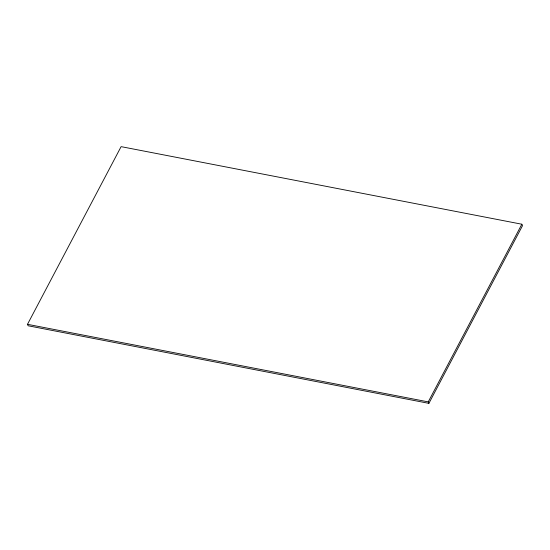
<?xml version="1.0" encoding="UTF-8"?>
<svg xmlns="http://www.w3.org/2000/svg" width="550" height="550" viewBox="0 0 550 550"><rect width="100%" height="100%" fill="white"/><g stroke="black" fill="none" stroke-linecap="round" stroke-linejoin="round"><path stroke-width="0.82" d="M27.5 324.314L121.103 146.644L521.847 224.221L522.5 225.686L428.897 403.356L28.153 325.779L27.5 324.314L428.244 401.885L428.897 403.356M428.244 401.885L521.847 224.221"/></g></svg>
